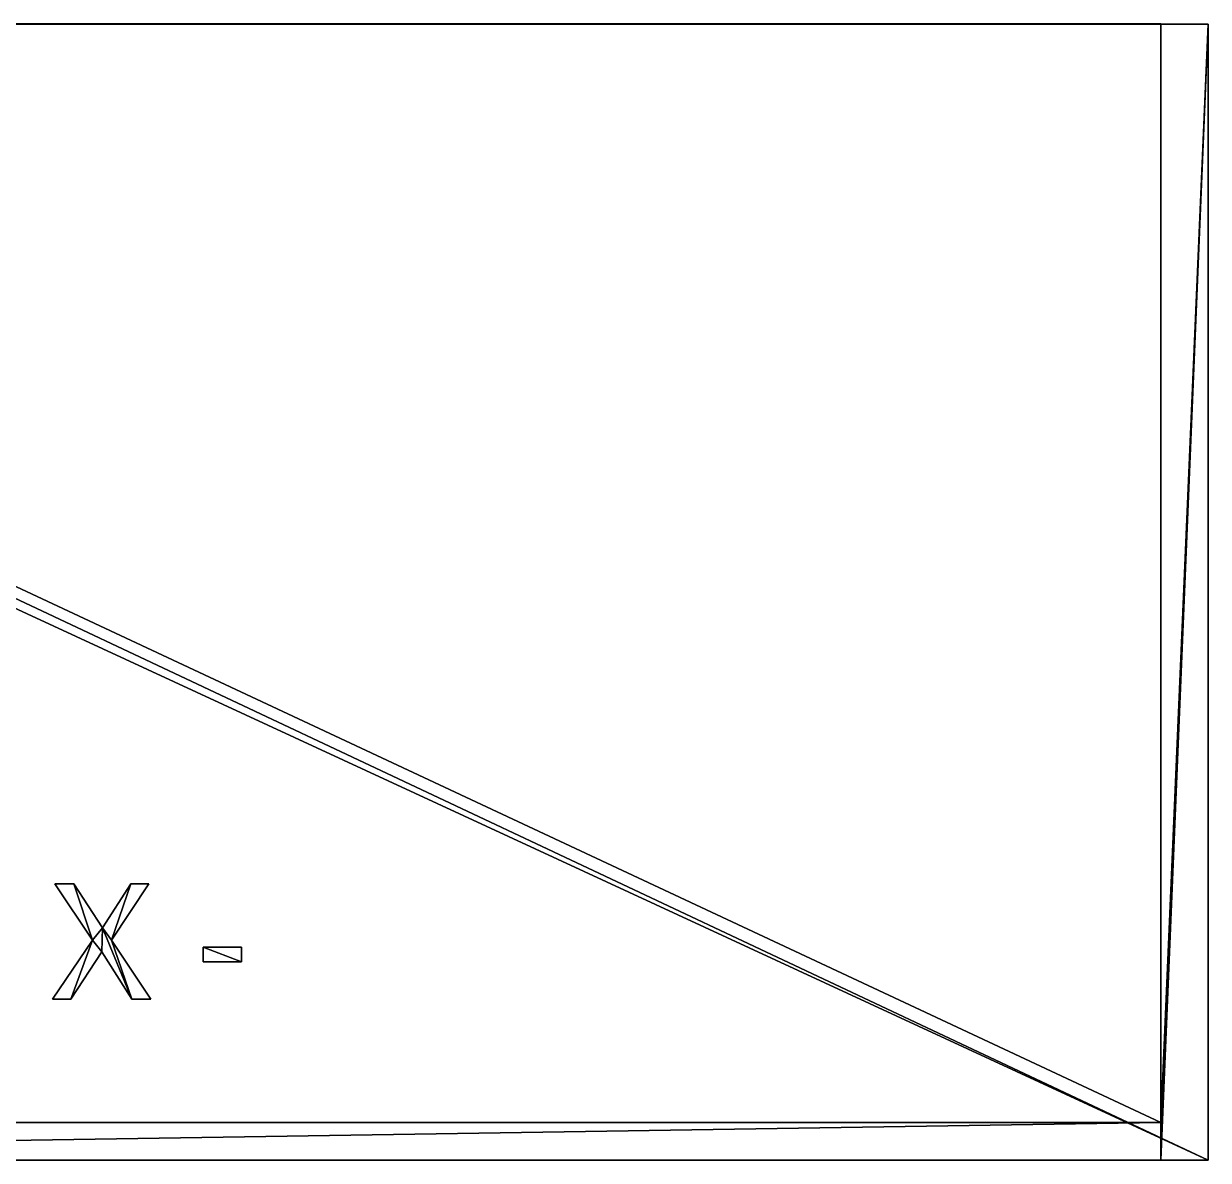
# Model space of a CAD drawing. Extents: x -4 to 921, y -14 to 94.
# Drawn here: x 380.5 to 477.5, y 0.9 to 94 of the extents above; entities that cross this region are included whole.
import ezdxf

# ---------------------------------------------------------------- set-up
doc = ezdxf.new("R2010")
doc.units = 0
doc.layers.get('0').update_dxf_attribs({"color": 13, "linetype": 'CONTINUOUS'})

# ---------------------------------------------------------------- blocks, each defined once
blk = doc.blocks.new('GROUP_8')
for p, q in [((203.686, 93.132, 4.5), (3.696, 93.132, 4.5)), ((207.688, 93.092, 4.5), (3.696, 93.092, 4.5)), ((5.196, 93.132, 2.845), (203.686, 93.132, 2.845)), ((203.686, 93.132, 4.5), (207.688, 93.092, 4.5)), ((207.688, 93.092), (203.686, 93.132)), ((203.686, 93.132), (203.686, 93.132, 2.845)), ((203.686, 93.132, 2.845), (203.686, 93.132, 4.5)), ((203.686, 93.132, 2.845), (203.686, 3.092, 2.845)), ((203.686, 93.092), (203.686, 93.132, 2.845)), ((203.686, 93.092), (203.686, 3.092)), ((207.688, 93.092), (203.686, 93.092)), ((207.688, 0), (207.688, 93.092)), ((207.688, 93.092, 4.5), (207.688, 93.092)), ((207.688, 0, 4.5), (207.688, 93.092, 4.5)), ((203.686, 3.092), (0, 3.092)), ((3.696, 3.132, 2.845), (203.686, 3.092, 2.845)), ((203.686, 3.092), (203.686, 0)), ((203.686, 3.092, 2.845), (203.686, 3.092)), ((0, 0, 4.5), (207.688, 0, 4.5)), ((0, 0), (203.686, 0)), ((203.686, 0), (207.688, 0)), ((207.688, 0), (207.688, 0, 4.5))]:
    blk.add_line(p, q)
at = {"color": 18}
for p, q in [((113.338, 18.046, 0.051), (110.162, 22.659, 0.051)), ((110.162, 22.659, 0.051), (111.766, 22.659, 0.051)), ((111.766, 22.659, 0.051), (114.182, 19.038, 0.051)), ((114.182, 19.038, 0.051), (116.579, 22.659, 0.051)), ((118.106, 22.659, 0.051), (114.93, 18.046, 0.051)), ((116.579, 22.659, 0.051), (118.106, 22.659, 0.051)), ((109.95, 13.194, 0.051), (113.338, 18.046, 0.051)), ((114.93, 18.046, 0.051), (118.261, 13.194, 0.051)), ((114.118, 17.086, 0.051), (111.496, 13.194, 0.051)), ((116.669, 13.194, 0.051), (114.118, 17.086, 0.051)), ((122.693, 17.466, 0.051), (125.927, 17.466, 0.051)), ((122.693, 16.274, 0.051), (122.693, 17.466, 0.051)), ((125.927, 17.466, 0.051), (125.927, 16.274, 0.051)), ((125.927, 16.274, 0.051), (122.693, 16.274, 0.051)), ((111.496, 13.194, 0.051), (109.95, 13.194, 0.051)), ((118.261, 13.194, 0.051), (116.669, 13.194, 0.051))]:
    blk.add_line(p, q, dxfattribs=at)
mesh = blk.add_polyface()
corners = [(3.696, 93.092, 4.5), (3.696, 93.132, 4.5), (0, 93.092, 4.5), (207.688, 93.092, 4.5), (203.686, 93.132, 4.5)]
mesh.append_faces([[corners[k] for k in face] for face in [(0, 1, 2), (1, 3, 4)]], dxfattribs={"vtx0": -1})
mesh.append_faces([[corners[k] for k in face] for face in [(1, 0, 3)]], dxfattribs={"vtx0": -1, "vtx2": -1})
mesh = blk.add_polyface()
corners = [(207.688, 0, 4.5), (0, 93.092, 4.5), (0, 0, 4.5), (3.696, 93.092, 4.5), (207.688, 93.092, 4.5)]
mesh.append_faces([[corners[k] for k in face] for face in [(0, 1, 2), (3, 0, 4)]], dxfattribs={"vtx0": -1})
mesh.append_faces([[corners[k] for k in face] for face in [(1, 0, 3)]], dxfattribs={"vtx0": -1, "vtx1": -1})
mesh = blk.add_polyface()
corners = [(3.696, 93.132, 2.845), (203.686, 93.132, 2.845), (5.196, 93.132, 2.845), (203.686, 93.132, 4.5), (3.696, 93.132, 4.5)]
mesh.append_faces([[corners[k] for k in face] for face in [(0, 1, 2), (3, 0, 4)]], dxfattribs={"vtx0": -1})
mesh.append_faces([[corners[k] for k in face] for face in [(1, 0, 3)]], dxfattribs={"vtx0": -1, "vtx1": -1})
mesh = blk.add_polyface()
corners = [(5.196, 93.132, 2.845), (3.696, 3.132, 2.845), (3.696, 93.132, 2.845), (203.686, 3.092, 2.845), (203.686, 93.132, 2.845)]
mesh.append_faces([[corners[k] for k in face] for face in [(0, 1, 2), (3, 0, 4)]], dxfattribs={"vtx0": -1})
mesh.append_faces([[corners[k] for k in face] for face in [(1, 0, 3)]], dxfattribs={"vtx0": -1, "vtx1": -1})
mesh = blk.add_polyface()
corners = [(203.686, 93.132, 2.845), (207.688, 93.092), (203.686, 93.132), (207.688, 93.092, 4.5), (203.686, 93.132, 4.5)]
mesh.append_faces([[corners[k] for k in face] for face in [(0, 1, 2), (3, 0, 4)]], dxfattribs={"vtx0": -1})
mesh.append_faces([[corners[k] for k in face] for face in [(1, 0, 3)]], dxfattribs={"vtx0": -1, "vtx1": -1})
mesh = blk.add_polyface()
corners = [(203.686, 3.092, 2.845), (203.686, 93.092), (203.686, 3.092), (203.686, 93.132, 2.845)]
mesh.append_faces([[corners[k] for k in face] for face in [(0, 1, 2), (1, 0, 3)]], dxfattribs={"vtx0": -1})
mesh = blk.add_polyface()
corners = [(207.688, 93.092), (203.686, 3.092), (203.686, 93.092), (203.686, 0), (207.688, 0)]
mesh.append_faces([[corners[k] for k in face] for face in [(0, 1, 2), (3, 0, 4)]], dxfattribs={"vtx0": -1})
mesh.append_faces([[corners[k] for k in face] for face in [(1, 0, 3)]], dxfattribs={"vtx0": -1, "vtx1": -1})
mesh = blk.add_polyface()
corners = [(207.688, 93.092), (207.688, 0, 4.5), (207.688, 0), (207.688, 93.092, 4.5)]
mesh.append_faces([[corners[k] for k in face] for face in [(0, 1, 2), (1, 0, 3)]], dxfattribs={"vtx0": -1})
mesh = blk.add_polyface(dxfattribs=at)
corners = [(111.496, 13.194, 0.051), (113.338, 18.046, 0.051), (109.95, 13.194, 0.051), (114.118, 17.086, 0.051), (111.766, 22.659, 0.051), (110.162, 22.659, 0.051), (114.182, 19.038, 0.051), (116.669, 13.194, 0.051), (114.93, 18.046, 0.051), (118.261, 13.194, 0.051), (116.579, 22.659, 0.051), (118.106, 22.659, 0.051)]
mesh.append_faces([[corners[k] for k in face] for face in [(0, 1, 2), (1, 4, 5), (8, 7, 9), (10, 8, 11)]], dxfattribs={"vtx0": -1, "color": 18})
mesh.append_faces([[corners[k] for k in face] for face in [(4, 1, 6)]], dxfattribs={"vtx0": -1, "vtx1": -1, "color": 18})
mesh.append_faces([[corners[k] for k in face] for face in [(6, 1, 3), (6, 7, 8)]], dxfattribs={"vtx0": -1, "vtx1": -1, "vtx2": -1, "color": 18})
mesh.append_faces([[corners[k] for k in face] for face in [(1, 0, 3), (6, 3, 7), (8, 10, 6)]], dxfattribs={"vtx0": -1, "vtx2": -1, "color": 18})
mesh = blk.add_polyface(dxfattribs=at)
corners = [(125.927, 16.274, 0.051), (122.693, 17.466, 0.051), (122.693, 16.274, 0.051), (125.927, 17.466, 0.051)]
mesh.append_faces([[corners[k] for k in face] for face in [(0, 1, 2), (1, 0, 3)]], dxfattribs={"vtx0": -1, "color": 18})
mesh = blk.add_polyface()
corners = [(203.686, 3.092), (0, 0), (0, 3.092), (203.686, 0)]
mesh.append_faces([[corners[k] for k in face] for face in [(0, 1, 2), (1, 0, 3)]], dxfattribs={"vtx0": -1})
mesh = blk.add_polyface()
corners = [(207.688, 0, 4.5), (203.686, 0), (207.688, 0), (0, 0), (0, 0, 4.5)]
mesh.append_faces([[corners[k] for k in face] for face in [(0, 1, 2), (3, 0, 4)]], dxfattribs={"vtx0": -1})
mesh.append_faces([[corners[k] for k in face] for face in [(1, 0, 3)]], dxfattribs={"vtx0": -1, "vtx1": -1})

msp = doc.modelspace()

# ---------------------------------------------------------------- block references
at = {"xscale": 0.9689999999999998}
msp.add_blockref('GROUP_8', (276.275, 0.869), dxfattribs=at)

doc.saveas('drawing.dxf')
